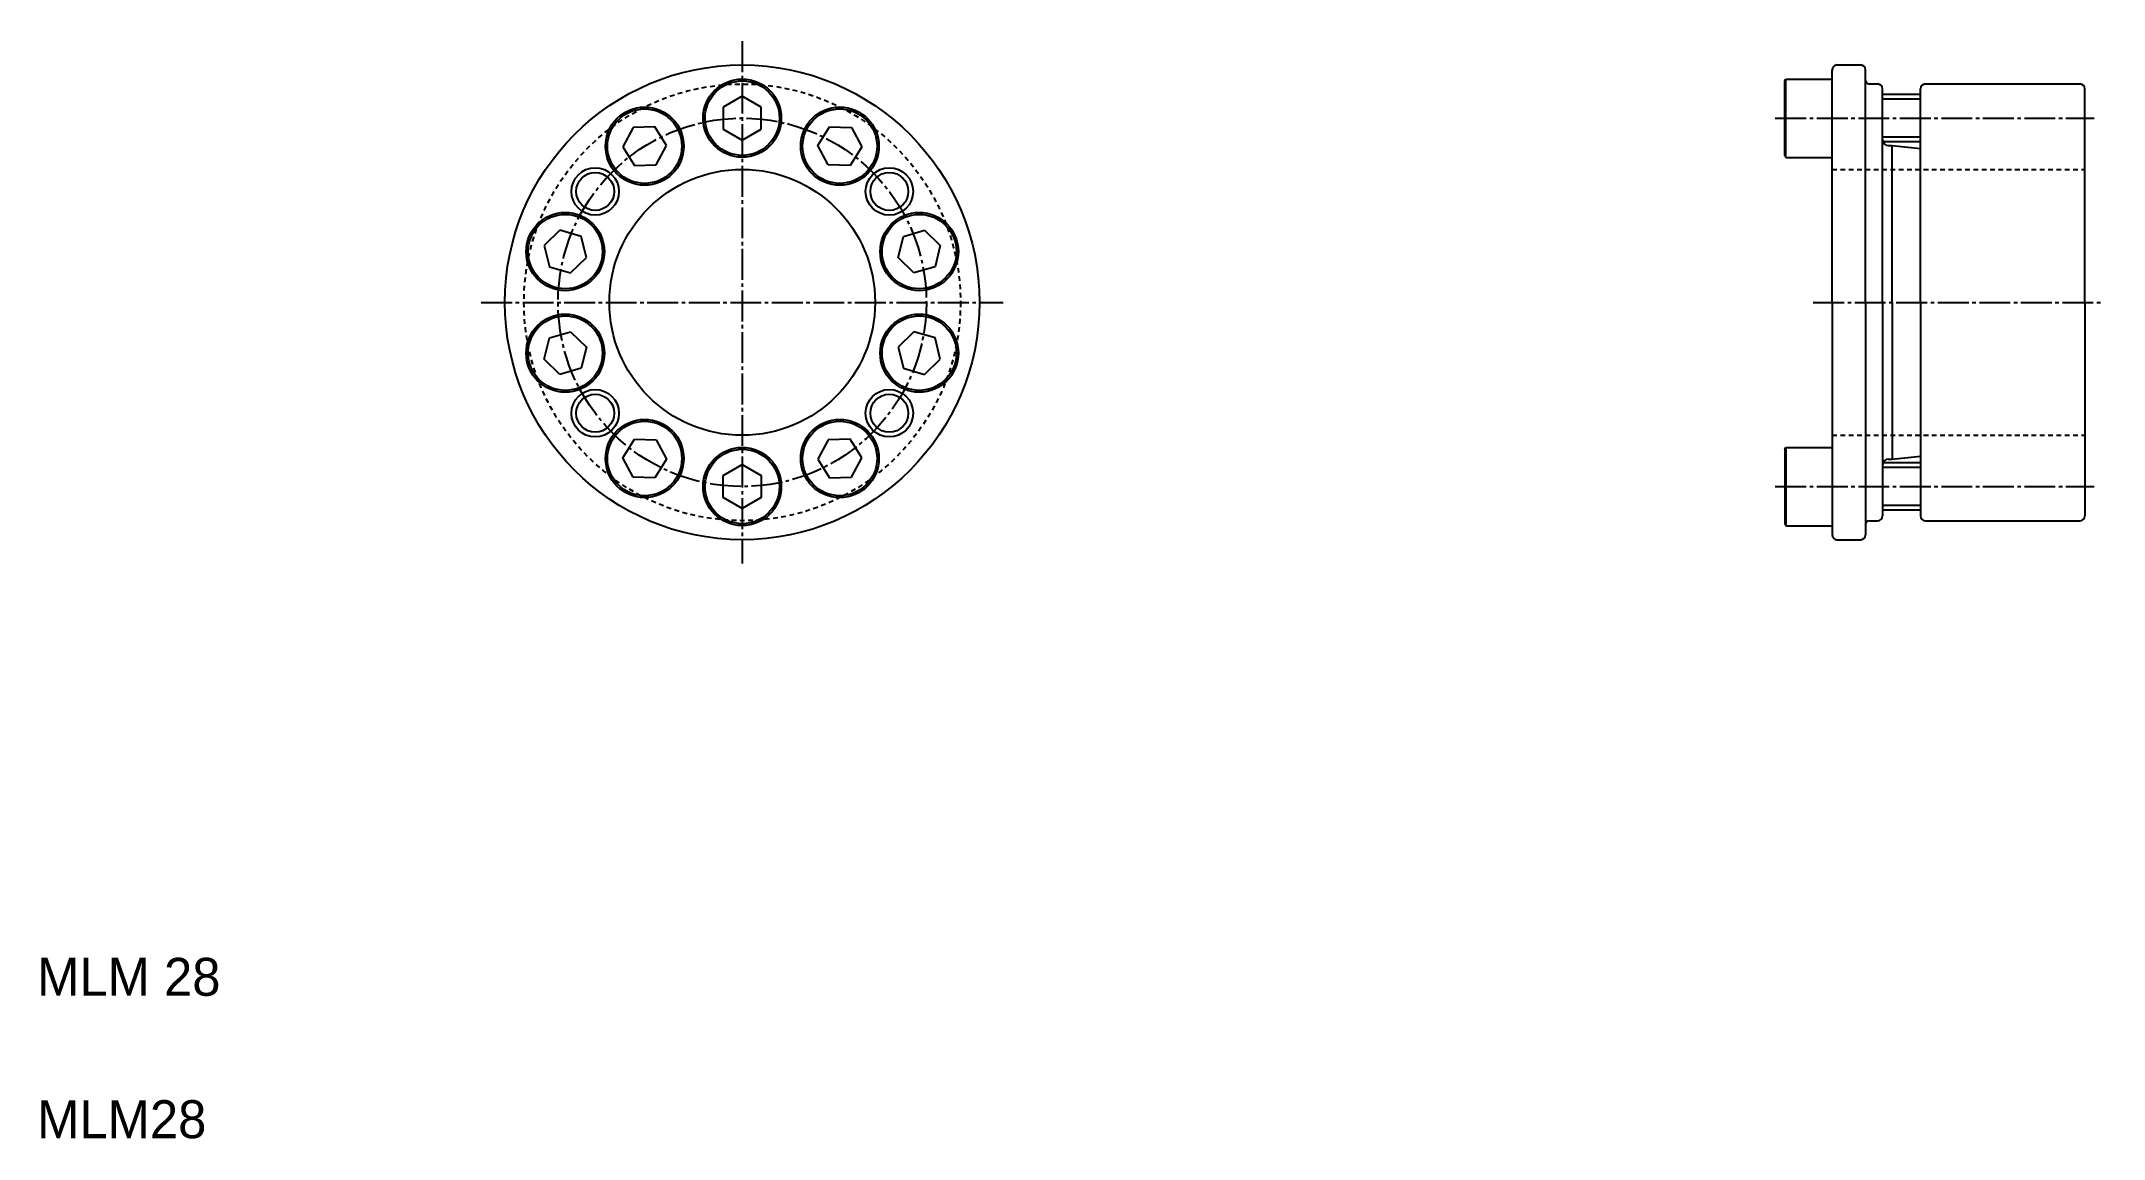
# Model space of a CAD drawing. Extents: x 10 to 228, y 10 to 126.
import ezdxf

# ---------------------------------------------------------------- set-up
doc = ezdxf.new("R2010")
doc.units = 0
doc.header["$LTSCALE"] = 0.25
doc.linetypes.add('CENTER', pattern=[17.5, 13, -1.5, 1.5, -1.5])
doc.linetypes.add('DASHED', pattern=[3.5, 2, -1.5])
doc.layers.get('0').update_dxf_attribs({"linetype": 'CONTINUOUS'})
doc.layers.add('CENTER', color=1, linetype='CENTER')

msp = doc.modelspace()

# ---------------------------------------------------------------- linework, layer by layer
for p, q in [((199.13, 98.04), (199.13, 122.54)), ((199.63, 123.04), (202.13, 123.04)), ((202.63, 98.04), (202.63, 122.54)), ((84.29, 119.75), (82.29, 118.59)), ((86.29, 118.59), (84.29, 119.75)), ((194.13, 121.36), (194.25, 121.56)), ((194.13, 113.52), (194.13, 121.36)), ((194.25, 121.56), (199.13, 121.56)), ((194.25, 113.31), (194.25, 121.56)), ((199.13, 113.31), (199.13, 121.56)), ((199.13, 114.94), (199.13, 119.94)), ((203.04, 121.04), (203.93, 121.04)), ((204.43, 98.04), (204.43, 120.54)), ((208.43, 119.94), (204.43, 119.94)), ((208.43, 98.04), (208.43, 120.54)), ((208.93, 121.04), (225.23, 121.04)), ((225.73, 98.04), (225.73, 120.54)), ((82.29, 118.59), (82.29, 116.29)), ((85.29, 119.17), (85.29, 119.17)), ((85.79, 118.88), (85.79, 118.88)), ((86.29, 116.29), (86.29, 118.59)), ((72.79, 116.45), (71.71, 114.41)), ((75.1, 116.53), (72.79, 116.45)), ((76.32, 114.57), (75.1, 116.53)), ((82.29, 116.29), (84.29, 115.13)), ((84.29, 115.13), (86.29, 116.29)), ((92.27, 114.57), (93.49, 116.53)), ((93.49, 116.53), (95.8, 116.45)), ((95.8, 116.45), (96.88, 114.41)), ((71.71, 114.41), (72.93, 112.45)), ((75.24, 112.53), (76.32, 114.57)), ((93.35, 112.53), (92.27, 114.57)), ((96.88, 114.41), (95.66, 112.45)), ((194.13, 113.52), (194.25, 113.31)), ((194.25, 113.31), (199.13, 113.31)), ((208.43, 114.94), (204.43, 114.94)), ((205.03, 114.56), (205.43, 114.56)), ((205.43, 98.04), (205.43, 114.56)), ((205.43, 114.56), (208.43, 114.23)), ((72.93, 112.45), (75.24, 112.53)), ((95.66, 112.45), (93.35, 112.53)), ((65.09, 105.63), (63.43, 104.02)), ((67.31, 104.99), (65.09, 105.63)), ((67.87, 102.75), (67.31, 104.99)), ((100.72, 102.75), (101.28, 104.99)), ((101.28, 104.99), (103.5, 105.63)), ((103.5, 105.63), (105.16, 104.02)), ((63.43, 104.02), (63.98, 101.78)), ((66.2, 101.15), (67.87, 102.75)), ((102.38, 101.15), (100.72, 102.75)), ((105.16, 104.02), (104.6, 101.78)), ((63.98, 101.78), (66.2, 101.15)), ((104.6, 101.78), (102.38, 101.15)), ((199.13, 98.04), (199.13, 73.54)), ((202.63, 98.04), (202.63, 73.54)), ((204.43, 98.04), (204.43, 75.54)), ((205.43, 98.04), (205.43, 81.52)), ((208.43, 98.04), (208.43, 75.54)), ((225.73, 98.04), (225.73, 75.54)), ((63.43, 92.06), (63.98, 94.3)), ((63.98, 94.3), (66.2, 94.93)), ((66.2, 94.93), (67.87, 93.33)), ((102.38, 94.93), (100.72, 93.33)), ((104.6, 94.3), (102.38, 94.93)), ((105.16, 92.06), (104.6, 94.3)), ((65.09, 90.45), (63.43, 92.06)), ((67.87, 93.33), (67.31, 91.09)), ((100.72, 93.33), (101.28, 91.09)), ((103.5, 90.45), (105.16, 92.06)), ((67.31, 91.09), (65.09, 90.45)), ((101.28, 91.09), (103.5, 90.45)), ((71.71, 81.67), (72.93, 83.63)), ((72.93, 83.63), (75.24, 83.55)), ((75.24, 83.55), (76.32, 81.51)), ((93.35, 83.55), (92.27, 81.51)), ((95.66, 83.63), (93.35, 83.55)), ((96.88, 81.67), (95.66, 83.63)), ((194.13, 82.56), (194.25, 82.76)), ((194.25, 82.76), (199.13, 82.76)), ((194.25, 82.76), (194.25, 74.51)), ((199.13, 82.76), (199.13, 74.51)), ((72.79, 79.63), (71.71, 81.67)), ((76.32, 81.51), (75.1, 79.55)), ((82.29, 79.79), (84.29, 80.95)), ((84.29, 80.95), (86.29, 79.79)), ((92.27, 81.51), (93.49, 79.55)), ((95.8, 79.63), (96.88, 81.67)), ((194.13, 82.56), (194.13, 74.72)), ((199.13, 81.14), (199.13, 76.14)), ((208.43, 81.14), (204.43, 81.14)), ((205.03, 81.52), (205.43, 81.52)), ((205.43, 81.52), (208.43, 81.85)), ((75.1, 79.55), (72.79, 79.63)), ((82.29, 77.49), (82.29, 79.79)), ((86.29, 79.79), (86.29, 77.49)), ((93.49, 79.55), (95.8, 79.63)), ((84.29, 76.33), (82.29, 77.49)), ((86.29, 77.49), (84.29, 76.33)), ((208.43, 76.14), (204.43, 76.14)), ((194.13, 74.72), (194.25, 74.51)), ((194.25, 74.51), (199.13, 74.51)), ((203.04, 75.04), (203.93, 75.04)), ((208.93, 75.04), (225.23, 75.04)), ((199.63, 73.04), (202.13, 73.04))]:
    msp.add_line(p, q)
at = {"color": 3}
for p, q in [((208.43, 119.44), (204.43, 119.44)), ((208.43, 115.44), (204.43, 115.44)), ((208.43, 80.64), (204.43, 80.64)), ((208.43, 76.64), (204.43, 76.64))]:
    msp.add_line(p, q, dxfattribs=at)
at = {"color": 3, "linetype": 'DASHED'}
for p, q in [((199.13, 112.04), (225.73, 112.04)), ((199.13, 84.04), (225.73, 84.04))]:
    msp.add_line(p, q, dxfattribs=at)
for centre, radius in [((84.29, 98.04), 25), ((84.29, 117.44), 4.12), ((84.29, 117.44), 3.92), ((74.01, 114.49), 4.12), ((74.01, 114.49), 3.92), ((94.57, 114.49), 4.12), ((94.57, 114.49), 3.92), ((68.8, 109.72), 2), ((84.29, 98.04), 14), ((99.79, 109.72), 2), ((65.65, 103.39), 4.12), ((65.65, 103.39), 3.92), ((102.94, 103.39), 4.12), ((102.94, 103.39), 3.92), ((65.65, 92.69), 4.12), ((65.65, 92.69), 3.92), ((102.94, 92.69), 4.12), ((102.94, 92.69), 3.92), ((68.8, 86.36), 2), ((99.79, 86.36), 2), ((74.01, 81.59), 4.12), ((74.01, 81.59), 3.92), ((94.57, 81.59), 4.12), ((94.57, 81.59), 3.92), ((84.29, 78.64), 4.12), ((84.29, 78.64), 3.92)]:
    msp.add_circle(centre, radius)
msp.add_circle((84.29, 98.04), 23, dxfattribs=at)
at = {"color": 3}
for centre in [(68.8, 109.72), (99.79, 109.72), (68.8, 86.36), (99.79, 86.36)]:
    msp.add_circle(centre, 2.5, dxfattribs=at)
for centre, radius, start, end in [((199.63, 122.54), 0.5, 90, 180.0009), ((202.13, 122.54), 0.5, 0, 90), ((203.04, 121.45), 0.41, 180, 270), ((203.93, 120.54), 0.5, 0, 90), ((208.93, 120.54), 0.5, 90, 180), ((225.23, 120.54), 0.5, 0, 90), ((205.03, 115.16), 0.6, 180, 270), ((205.03, 80.92), 0.6, 90, 180), ((203.04, 74.63), 0.41, 90, 180), ((203.93, 75.54), 0.5, 270, 0), ((208.93, 75.54), 0.5, 180, 270), ((225.23, 75.54), 0.5, 270, 0), ((199.63, 73.54), 0.5, 179.9991, 270), ((202.13, 73.54), 0.5, 270, 0)]:
    msp.add_arc(centre, radius, start, end)
at = {"layer": 'CENTER', "color": 1, "linetype": 'CENTER'}
for p, q in [((84.29, 125.54), (84.29, 70.54)), ((193.13, 117.44), (226.73, 117.44)), ((56.79, 98.04), (111.79, 98.04)), ((197.13, 98.04), (227.73, 98.04)), ((193.13, 78.64), (226.73, 78.64))]:
    msp.add_line(p, q, dxfattribs=at)
msp.add_circle((84.29, 98.04), 19.4, dxfattribs=at)

# ---------------------------------------------------------------- texts
for s, p in [('MLM 28', (10, 25)), ('MLM28', (10, 10))]:
    msp.add_text(s, height=4).set_placement(p)

doc.saveas('drawing.dxf')
